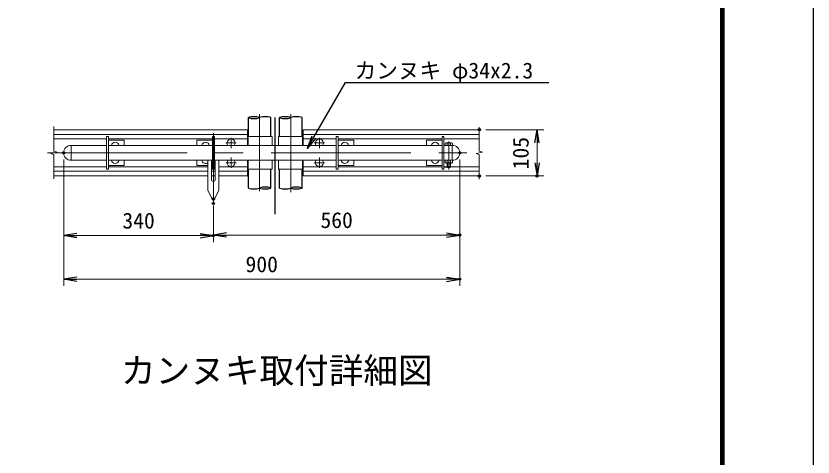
# Model space of a CAD drawing. Units: millimetres, scale not verified, with parts at other scales. Extents: x -6300 to 6300, y -4455 to 4455.
# Drawn here: x 2678 to 6300, y 383 to 2390 of the extents above; entities that cross this region are included whole.
import ezdxf
from ezdxf.enums import TextEntityAlignment as Align

# ---------------------------------------------------------------- set-up
doc = ezdxf.new("R2010")
doc.units = ezdxf.units.MM
doc.header["$LTSCALE"] = 20
doc.header["$PDMODE"] = 32
doc.header["$PDSIZE"] = 10
doc.linetypes.add('USER1', pattern=[50.8, 31.75, -6.35, 6.35, -6.35])
for name, color, linetype, lineweight in [('0-0_D-TTL-TXT', 7, 'Continuous', 25), ('0-1_D-STR1', 1, 'Continuous', 25), ('0-2_D-BMK', 2, 'USER1', 13), ('0-6_D-STR3', 3, 'Continuous', 13), ('0-7_0', 3, 'Continuous', 25), ('0-8_D-STR-DIM', 7, 'Continuous', 13), ('0-A_D-STR-TXT', 7, 'Continuous', 13), ('0-B_7詳細', 7, 'Continuous', 25), ('0-F_D-TTL', 7, 'Continuous', 25)]:
    doc.layers.add(name, color=color, linetype=linetype, lineweight=lineweight)
doc.layers.add('0-9_Defpoints', color=7, linetype='Continuous')
doc.styles.add('ＭＳ ゴシック', font='')
doc.styles.get('ＭＳ ゴシック').set_extended_font_data('MS Gothic')

# ---------------------------------------------------------------- blocks, each defined once
blk = doc.blocks.new('_Open')
at = {"layer": '0-7_0', "color": 7}
blk.add_line((-20, 3.333), (0, 0), dxfattribs=at)
blk.add_lwpolyline([(-20, -3.333), (0, 0), (-20, 0)], dxfattribs=at)
blk = doc.blocks.new('MLeader3')
at = {"layer": '0-8_D-STR-DIM', "lineweight": 25}
blk.add_line((4039.95, 1833.45), (4001.29, 1786.49), dxfattribs=at)
for points in [[(4031.29, 1838.45), (4174.52, 2086.54), (5088.03, 2086.54), (5098.83, 2086.54)], [(4022.63, 1843.45), (4001.29, 1786.49), (4031.29, 1838.45)]]:
    blk.add_lwpolyline(points, dxfattribs=at)

msp = doc.modelspace()

# ---------------------------------------------------------------- linework, layer by layer
at = {"layer": '0-1_D-STR1'}
for p, q in [((3734.39, 1841.91), (3734.39, 1926.91)), ((3835.99, 1841.91), (3835.99, 1926.91)), ((3855.99, 1488.05), (3855.99, 1926.91)), ((3875.99, 1841.91), (3875.99, 1926.91)), ((3977.59, 1841.91), (3977.59, 1926.91)), ((3734.39, 1606.91), (3734.39, 1691.91)), ((3835.99, 1606.91), (3835.99, 1691.91)), ((3875.99, 1606.91), (3875.99, 1691.91)), ((3977.59, 1606.91), (3977.59, 1691.91))]:
    msp.add_line(p, q, dxfattribs=at)
for centre, start, end in [((3759.79, 1855.44), 70.43583, 109.56417), ((3759.79, 1998.38), 250.43583, 289.56417), ((3810.59, 1855.44), 70.43583, 109.56417), ((3901.39, 1855.44), 70.43583, 109.56417), ((3901.39, 1998.38), 250.43583, 289.56417), ((3952.19, 1855.44), 70.43583, 109.56417), ((3759.79, 1678.38), 250.43583, 289.56417), ((3810.59, 1535.44), 70.43583, 109.56417), ((3810.59, 1678.38), 250.43583, 289.56417), ((3901.39, 1678.38), 250.43583, 289.56417), ((3952.19, 1535.44), 70.43583, 109.56417), ((3952.19, 1678.38), 250.43583, 289.56417)]:
    msp.add_arc(centre, 75.85, start, end, dxfattribs=at)
at = {"layer": '0-2_D-BMK'}
for p, q in [((3785.19, 1942.87), (3785.19, 1592.37)), ((3926.79, 1943.38), (3926.79, 1587.73)), ((3574.69, 1856.02), (3574.69, 1536.53)), ((3678.88, 1811.91), (3631.5, 1811.91)), ((3655.19, 1835.6), (3655.19, 1788.22)), ((4033.1, 1811.91), (4080.48, 1811.91)), ((4056.79, 1835.6), (4056.79, 1788.22)), ((4644.69, 1818.4), (4644.69, 1690.53)), ((2820.98, 1766.91), (4819.67, 1766.91)), ((3655.19, 1745.6), (3655.19, 1698.22)), ((4056.79, 1745.6), (4056.79, 1698.22)), ((3678.88, 1721.91), (3631.5, 1721.91)), ((4033.1, 1721.91), (4080.48, 1721.91))]:
    msp.add_line(p, q, dxfattribs=at)
at = {"layer": '0-6_D-STR3'}
for p, q in [((3729.19, 1871.91), (2850.53, 1871.91)), ((3729.19, 1850.91), (2850.53, 1850.91)), ((3729.19, 1871.91), (3729.19, 1800.91)), ((3982.79, 1871.91), (4783.34, 1871.91)), ((3982.79, 1871.91), (3982.79, 1800.91)), ((3982.79, 1850.91), (4783.34, 1850.91)), ((3089.19, 1830.91), (2850.53, 1830.91)), ((3089.19, 1691.91), (3089.19, 1841.91)), ((3089.19, 1841.91), (3098.19, 1841.91)), ((3098.19, 1691.91), (3098.19, 1841.91)), ((3570.19, 1830.91), (3098.19, 1830.91)), ((3098.19, 1823.91), (3169.19, 1823.91)), ((3169.19, 1800.91), (3169.19, 1823.91)), ((3499.19, 1800.91), (3499.19, 1823.91)), ((3570.19, 1823.91), (3499.19, 1823.91)), ((3570.19, 1691.91), (3570.19, 1841.91)), ((3579.19, 1841.91), (3570.19, 1841.91)), ((3579.19, 1691.91), (3579.19, 1841.91)), ((3729.19, 1830.91), (3579.19, 1830.91)), ((3841.59, 1841.91), (3729.19, 1841.91)), ((3732.69, 1841.91), (3732.69, 1800.91)), ((3841.59, 1841.91), (3841.59, 1800.91)), ((3870.39, 1841.91), (3870.39, 1800.91)), ((3870.39, 1841.91), (3982.79, 1841.91)), ((3979.3, 1841.91), (3979.3, 1800.91)), ((3982.79, 1830.91), (4132.79, 1830.91)), ((4132.79, 1691.91), (4132.79, 1841.91)), ((4132.79, 1841.91), (4141.79, 1841.91)), ((4141.79, 1691.91), (4141.79, 1841.91)), ((4141.79, 1830.91), (4613.79, 1830.91)), ((4141.79, 1823.91), (4212.79, 1823.91)), ((4212.79, 1800.91), (4212.79, 1823.91)), ((4542.79, 1800.91), (4542.79, 1823.91)), ((4613.79, 1823.91), (4542.79, 1823.91)), ((4613.79, 1691.91), (4613.79, 1841.91)), ((4622.79, 1841.91), (4613.79, 1841.91)), ((4622.79, 1691.91), (4622.79, 1841.91)), ((4622.79, 1830.91), (4783.34, 1830.91)), ((4656.82, 1811.91), (4632.29, 1811.91)), ((3089.19, 1800.91), (2928.69, 1800.91)), ((2928.69, 1800.91), (2928.69, 1732.91)), ((2928.69, 1800.91), (2928.69, 1732.91)), ((3570.19, 1800.91), (3098.19, 1800.91)), ((4132.79, 1800.91), (3579.19, 1800.91)), ((4613.79, 1800.91), (4141.79, 1800.91)), ((4660.69, 1800.91), (4622.79, 1800.91)), ((4628.49, 1810.31), (4628.49, 1800.91)), ((4636.69, 1810.31), (4636.69, 1800.91)), ((4652.69, 1810.31), (4652.69, 1800.91)), ((4660.69, 1800.91), (4660.69, 1732.91)), ((4660.89, 1810.31), (4660.89, 1800.91)), ((3089.19, 1702.91), (2850.53, 1702.91)), ((3089.19, 1732.91), (2928.69, 1732.91)), ((3570.19, 1732.91), (3098.19, 1732.91)), ((3098.19, 1709.91), (3169.19, 1709.91)), ((3549.69, 1702.91), (3098.19, 1702.91)), ((3169.19, 1709.91), (3169.19, 1732.91)), ((3499.19, 1709.91), (3499.19, 1732.91)), ((3549.69, 1709.91), (3499.19, 1709.91)), ((3549.69, 1732.91), (3549.69, 1596.91)), ((3565.69, 1732.91), (3565.69, 1645.91)), ((3570.19, 1709.91), (3565.69, 1709.91)), ((3570.19, 1702.91), (3565.69, 1702.91)), ((4132.79, 1732.91), (3579.19, 1732.91)), ((3583.69, 1702.91), (3579.19, 1702.91)), ((3583.69, 1732.91), (3583.69, 1645.91)), ((3599.69, 1732.91), (3599.69, 1596.91)), ((3729.19, 1702.91), (3599.69, 1702.91)), ((3729.19, 1732.91), (3729.19, 1661.91)), ((3732.69, 1732.91), (3732.69, 1691.91)), ((3841.59, 1732.91), (3841.59, 1691.91)), ((3870.39, 1732.91), (3870.39, 1691.91)), ((3979.3, 1732.91), (3979.3, 1691.91)), ((3982.79, 1732.91), (3982.79, 1661.91)), ((3982.79, 1702.91), (4132.79, 1702.91)), ((4613.79, 1732.91), (4141.79, 1732.91)), ((4141.79, 1709.91), (4212.79, 1709.91)), ((4141.79, 1702.91), (4613.79, 1702.91)), ((4212.79, 1709.91), (4212.79, 1732.91)), ((4660.69, 1732.91), (4622.79, 1732.91)), ((4628.49, 1732.91), (4628.49, 1721.51)), ((4660.89, 1721.51), (4628.49, 1721.51)), ((4657.56, 1719.91), (4632.39, 1719.91)), ((4636.69, 1732.91), (4636.69, 1721.51)), ((4636.69, 1719.91), (4636.69, 1702.51)), ((4638.29, 1719.91), (4638.29, 1700.91)), ((4651.09, 1719.91), (4651.09, 1700.91)), ((4652.69, 1732.91), (4652.69, 1721.51)), ((4652.69, 1719.91), (4652.69, 1702.51)), ((4652.69, 1702.91), (4783.34, 1702.91)), ((4660.89, 1732.91), (4660.89, 1721.51)), ((3549.69, 1682.91), (2850.53, 1682.91)), ((3089.19, 1691.91), (3098.19, 1691.91)), ((3583.69, 1682.91), (3565.69, 1682.91)), ((3579.19, 1691.91), (3570.19, 1691.91)), ((3729.19, 1682.91), (3599.69, 1682.91)), ((3841.59, 1691.91), (3729.19, 1691.91)), ((3870.39, 1691.91), (3982.79, 1691.91)), ((3982.79, 1682.91), (4783.34, 1682.91)), ((4132.79, 1691.91), (4141.79, 1691.91)), ((4622.79, 1691.91), (4613.79, 1691.91)), ((4638.29, 1700.91), (4636.69, 1702.51)), ((4652.69, 1702.51), (4636.69, 1702.51)), ((4651.09, 1700.91), (4638.29, 1700.91)), ((4651.09, 1700.91), (4652.69, 1702.51)), ((3549.69, 1661.91), (2850.53, 1661.91)), ((3583.69, 1661.91), (3565.69, 1661.91)), ((3729.19, 1661.91), (3599.69, 1661.91)), ((3982.79, 1661.91), (4783.34, 1661.91)), ((3580.69, 1556.91), (3599.69, 1596.91))]:
    msp.add_line(p, q, dxfattribs=at)
for points in [[(2850.53, 1887.25), (2850.53, 1774.41), (2864.53, 1770.66), (2836.54, 1763.16), (2850.53, 1759.41), (2850.53, 1648.9)], [(4783.34, 1883.63), (4783.34, 1774.41), (4797.33, 1770.66), (4769.34, 1763.16), (4783.34, 1759.41), (4783.34, 1647.63)], [(4613.79, 1709.91), (4542.79, 1709.91), (4542.79, 1732.91)], [(3580.69, 1556.91), (3568.69, 1556.91), (3549.69, 1596.91)]]:
    msp.add_lwpolyline(points, dxfattribs=at)
for centre, radius, start, end in [((3129.19, 1796.91), 18, 12.83959, 167.16041), ((3539.19, 1796.91), 18, 12.83959, 167.16041), ((3655.19, 1811.91), 18, 322.33011, 217.66989), ((4056.79, 1811.91), 18, 322.33011, 217.66989), ((4172.79, 1796.91), 18, 12.83959, 167.16041), ((4582.79, 1796.91), 18, 12.83959, 167.16041), ((4632.59, 1805.89), 6.03, 47.18249, 132.81751), ((4644.69, 1791.11), 20.8, 67.38014, 112.61986), ((4656.79, 1805.86), 6.05, 47.363, 132.637), ((2928.69, 1766.91), 34, 90, 270), ((4660.69, 1766.91), 34, 270, 90), ((3129.19, 1736.91), 18, 192.83959, 347.16041), ((3539.19, 1736.91), 18, 192.83959, 305.68533), ((3655.19, 1721.91), 18, 137.03672, 37.66989), ((4056.79, 1721.91), 18, 142.33011, 37.66989), ((4172.79, 1736.91), 18, 192.83959, 347.16041), ((4582.79, 1736.91), 18, 192.83959, 347.16041), ((4632.59, 1725.95), 6.04, 227.28053, 312.71947), ((4644.69, 1740.71), 20.8, 247.38014, 292.61986), ((4656.79, 1725.78), 5.92, 226.1605, 313.8395), ((3574.69, 1645.91), 9, 180, 0)]:
    msp.add_arc(centre, radius, start, end, dxfattribs=at)
at = {"layer": '0-8_D-STR-DIM'}
for p, q in [((4813.34, 1871.91), (5075.98, 1871.91)), ((5045.98, 1811.91), (5045.98, 1721.91)), ((2894.69, 1736.91), (2894.69, 1162.13)), ((2894.69, 1736.91), (2894.69, 1360.66)), ((4694.69, 1736.91), (4694.69, 1363.16)), ((4694.69, 1736.91), (4694.69, 1162.13)), ((4813.34, 1661.91), (5075.98, 1661.91)), ((3574.69, 1526.91), (3574.69, 1363.16)), ((3574.69, 1506.53), (3574.69, 1360.66)), ((2954.69, 1390.66), (3514.69, 1390.66)), ((3634.69, 1393.16), (4634.69, 1393.16)), ((2954.69, 1192.13), (4634.69, 1192.13))]:
    msp.add_line(p, q, dxfattribs=at)
at = {"layer": '0-9_Defpoints'}
for p in [(4783.34, 1871.91), (2894.69, 1766.91), (2894.69, 1766.91), (4694.69, 1766.91), (4694.69, 1766.91), (4783.34, 1661.91), (5045.98, 1661.91), (3574.69, 1556.91), (3574.69, 1536.53), (3574.69, 1390.66), (4694.69, 1393.16), (4694.69, 1192.13)]:
    msp.add_point(p, dxfattribs=at)
at = {"layer": '0-B_7詳細'}
msp.add_line((4622.79, 1702.91), (4636.69, 1702.91), dxfattribs=at)
at = {"layer": '0-F_D-TTL', "color": 2}
msp.add_lwpolyline([(-6300, 4455), (6300, 4455), (6300, -4455), (-6300, -4455)], close=True, dxfattribs=at)
at = {"layer": '0-F_D-TTL'}
for points in [[(-5895, 4125), (5895, 4125), (5895, -4125), (-5895, -4125)], [(-5891.25, 4121.25), (5891.25, 4121.25), (5891.25, -4121.25), (-5891.25, -4121.25)], [(-5887.5, 4117.5), (5887.5, 4117.5), (5887.5, -4117.5), (-5887.5, -4117.5)], [(-5883.75, 4113.75), (5883.75, 4113.75), (5883.75, -4113.75), (-5883.75, -4113.75)], [(-5880, 4110), (5880, 4110), (5880, -4110), (-5880, -4110)]]:
    msp.add_lwpolyline(points, close=True, dxfattribs=at)

# ---------------------------------------------------------------- block references
at = {"layer": '0-8_D-STR-DIM'}
msp.add_blockref('MLeader3', (0, 0), dxfattribs=at)
at = {"layer": '0-8_D-STR-DIM', "xscale": 3, "yscale": 3}
for p, rotation in [((5045.98, 1871.91), 90), ((5045.98, 1661.91), 270), ((2894.69, 1390.66), 180), ((3574.69, 1393.16), 180), ((2894.69, 1192.13), 180)]:
    msp.add_blockref('_Open', p, dxfattribs=dict(at, rotation=rotation))
for p in [(3574.69, 1390.66), (4694.69, 1393.16), (4694.69, 1192.13)]:
    msp.add_blockref('_Open', p, dxfattribs=at)

# ---------------------------------------------------------------- texts
at = {"layer": '0-0_D-TTL-TXT', "style": 'ＭＳ ゴシック'}
msp.add_text('カンヌキ取付詳細図', height=115.4, dxfattribs=at).set_placement((3154.65, 684.68), align=Align.BOTTOM_LEFT)
at = {"layer": '0-8_D-STR-DIM', "style": 'ＭＳ ゴシック'}
msp.add_text('105', height=72.14, rotation=90, dxfattribs=at).set_placement((5029.21, 1691.91), align=Align.BOTTOM_LEFT)
for s, p in [('340', (3161.38, 1400.78)), ('560', (4061.38, 1403.28)), ('900', (3721.01, 1202.25))]:
    msp.add_text(s, height=72.14, dxfattribs=at).set_placement(p, align=Align.BOTTOM_LEFT)
at = {"layer": '0-A_D-STR-TXT', "style": 'ＭＳ ゴシック'}
msp.add_text('カンヌキ φ34x2.3', height=72.14, dxfattribs=at).set_placement((4216.54, 2083.63), align=Align.BOTTOM_LEFT)

doc.saveas('drawing.dxf')
